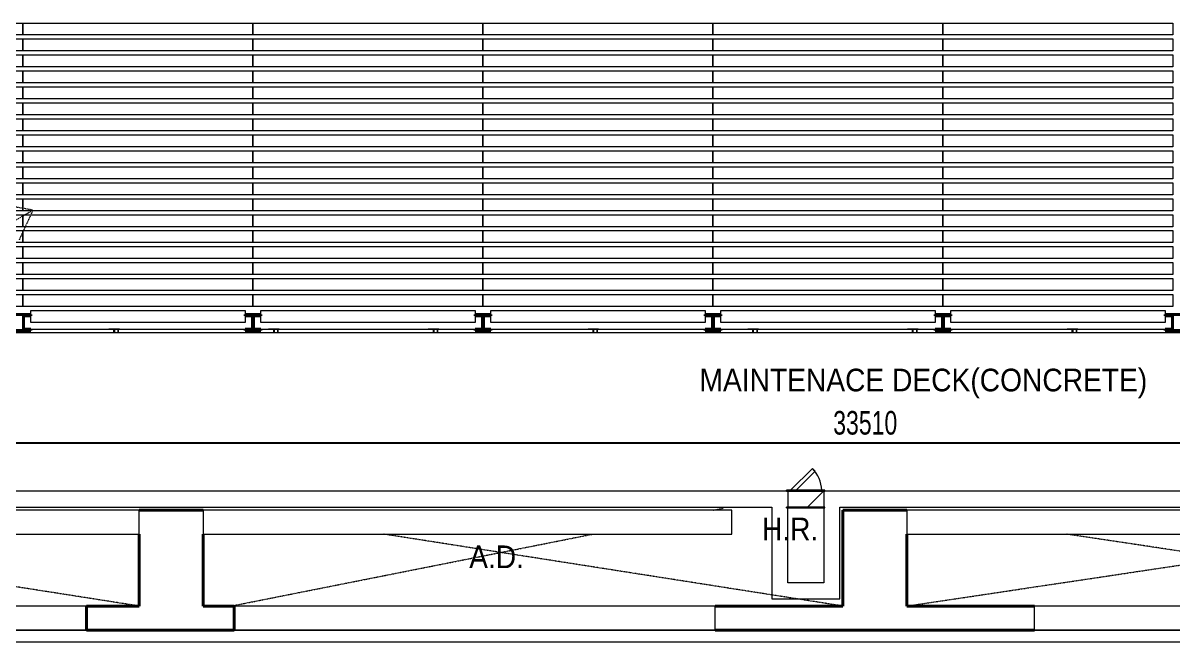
# Model space of a CAD drawing. Header units: millimetres. Extents: x 12827 to 109288, y -12264 to 68487.
# Drawn here: x 47648 to 62048, y 7707 to 15457 of the extents above; entities that cross this region are included whole.
import ezdxf

# ---------------------------------------------------------------- set-up
doc = ezdxf.new("R2010")
doc.units = ezdxf.units.MM
doc.linetypes.add('Dash', pattern=[6, 3, -3])
for name, color, linetype, lineweight in [('A-ANNO-DIMS', 211, 'Continuous', 5), ('A-DETL-HDLN', 90, 'Dash', 9), ('A-DETL-THIN', 151, 'Continuous', 9), ('A-DOOR', 31, 'Continuous', 20), ('A-DOOR-FRAM', 31, 'Continuous', 30), ('A-FLOR', 192, 'Continuous', 9), ('A-FLOR-HRAL', 11, 'Continuous', 9), ('A-WALL', 113, 'Continuous', 20), ('G-ANNO-TEXT', 231, 'Continuous', 5), ('Q-SPCQ', 91, 'Continuous', 20), ('S-COLS', 52, 'Continuous', 20)]:
    doc.layers.add(name, color=color, linetype=linetype, lineweight=lineweight)
doc.styles.add('Arial_1', font='arial.ttf', dxfattribs={"width": 0.7, "height": 295.05988})
doc.styles.add('Swis721 BT_2', font='swiss.ttf', dxfattribs={"width": 0.89, "height": 283.821263})
doc.dimstyles.new('Linear_-_1_5mm_Arial', dxfattribs={"dimscale": 304.8, "dimtxt": 300, "dimasz": 0.656168, "dimexe": 0.656168, "dimexo": 0.0625, "dimgap": 0.328084, "dimtad": 1, "dimdec": 0, "dimzin": 0, "dimdsep": 46, "dimtxsty": 'Arial_1', "dimblk1": 'OBLIQUE', "dimblk2": 'OBLIQUE', "dimsah": 1, "dimcen": 0.09, "dimadec": 0, "dimazin": 0, "dimtfac": 1, "dimtdec": 4, "dimtix": 1, "dimtmove": 0, "dimatfit": 3, "dimfxl": 0.656168, "dimfxlon": 1, "dimtvp": 1, "dimtolj": 1, "dimtzin": 0, "dimarcsym": 2})
pattern_1 = [(45, (-57449.3, -9497.5), (-494.975, 494.975), []), (45, (-57449.3, -8747.5), (-494.975, 494.975), [])]

# ---------------------------------------------------------------- blocks, each defined once
blk = doc.blocks.new('DLN_Grid Gallery Deck - DLN_Grid Gallery Deck-V1-Copy of 2_F')
at = {"layer": 'Q-SPCQ'}
for p, q in [((0, -75), (0, 75)), ((0, 75), (2880, 75)), ((2880, 75), (2880, -75)), ((2880, -75), (0, -75))]:
    blk.add_line(p, q, dxfattribs=at)
blk = doc.blocks.new('DLN_Grid Gallery Deck - DLN_Grid Gallery Deck-2994845-Copy of 2_F')
at = {"layer": 'Q-SPCQ'}
for p, q in [((0, 25), (0, 75)), ((0, 75), (2680, 75)), ((0, -75), (0, 10)), ((2680, 75), (2680, 25)), ((2680, 10), (2680, -75)), ((2680, -75), (0, -75))]:
    blk.add_line(p, q, dxfattribs=at)
blk = doc.blocks.new('DLN_Grid Gallery Deck - DLN_Grid Gallery Deck-V5-Copy of 2_F')
at = {"layer": 'Q-SPCQ'}
for p, q in [((0, 25), (0, 75)), ((0, 75), (2680, 75)), ((0, -75), (0, 10)), ((2680, 75), (2680, 25)), ((2680, 10), (2680, -75)), ((2680, -75), (0, -75))]:
    blk.add_line(p, q, dxfattribs=at)
blk = doc.blocks.new('DLN_Grid Gallery Deck - DLN_Grid Gallery Deck-V7-Copy of 2_F')
at = {"layer": 'Q-SPCQ'}
for p, q in [((0, 25), (0, 75)), ((0, 75), (2680, 75)), ((0, -75), (0, 10)), ((2680, 75), (2680, 25)), ((2680, 10), (2680, -75)), ((2680, -75), (0, -75))]:
    blk.add_line(p, q, dxfattribs=at)
blk = doc.blocks.new('DLN-Access Panel__AP12_ - _AP12_ 400 x 1100 _WH_-16942931-Copy of 2_F')
at = {"layer": 'A-DOOR', "lineweight": 9}
h = blk.add_hatch(dxfattribs=at)
h.set_pattern_fill('FP_1', color=256, style=0, pattern_type=2)
h.set_pattern_definition(pattern_1)
h.paths.add_polyline_path([(240, 100), (240, 110), (-240, 110), (-240, 100)], flags=0)
h = blk.add_hatch(dxfattribs=at)
h.set_pattern_fill('FP_1', color=256, style=0, pattern_type=2)
h.set_pattern_definition(pattern_1)
h.paths.add_polyline_path([(-225, -100), (225, -100), (225, 100), (-225, 100)], flags=0)
at = {"layer": 'A-DOOR', "lineweight": 15}
for p, q in [((-190, 110), (83, 383)), ((118, 347), (-119, 110)), ((83, 383), (118, 347)), ((-240, 100), (-240, 110)), ((240, 110), (-240, 110)), ((-240, 100), (240, 100)), ((240, 100), (240, 110)), ((-240, -110), (-240, -100)), ((240, -100), (-240, -100)), ((-240, -110), (240, -110)), ((240, -110), (240, -100))]:
    blk.add_line(p, q, dxfattribs=at)
blk.add_arc((-200, 100), 400, 1.4529, 45, dxfattribs=at)
at = {"layer": 'A-DOOR-FRAM', "lineweight": 15}
for p, q in [((-225, 100), (-225, -100)), ((225, 100), (225, -100))]:
    blk.add_line(p, q, dxfattribs=at)
blk = doc.blocks.new('Railing - T PROFILE-V34-Copy of 2_F')
at = {"layer": 'A-FLOR-HRAL'}
for p, q in [((8, -9), (3, -9)), ((3, -9), (3, -142)), ((3, -142), (8, -142)), ((8, -68), (8, -9)), ((8, -142), (8, -83)), ((55, -73), (13, -73)), ((13, -78), (55, -78))]:
    blk.add_line(p, q, dxfattribs=at)
for centre, start, end in [((13, -68), 189.2953, 270), ((13, -68), 189.2953, 229.6476), ((13, -83), 90, 180), ((13, -83), 135, 180)]:
    blk.add_arc(centre, 5, start, end, dxfattribs=at)
blk = doc.blocks.new('Railing - Railing-12128401-Copy of 2_F')
at = {"layer": 'A-FLOR-HRAL'}
for p, q in [((47548, 11622), (46839, 11622)), ((46839, 11580), (46839, 11622)), ((48839, 11622), (47748, 11622)), ((48839, 11622), (48839, 11580))]:
    blk.add_line(p, q, dxfattribs=at)
at = {"extrusion": (0, 0, -1), "zscale": -1, "rotation": 269.9999999999811}
blk.add_blockref('Railing - T PROFILE-V34-Copy of 2_F', (-48714, 11632), dxfattribs=at)
blk = doc.blocks.new('Railing - Railing-12128407-Copy of 2_F')
at = {"layer": 'A-FLOR-HRAL'}
for p, q in [((50428, 11622), (48839, 11622)), ((48839, 11580), (48839, 11622)), ((50839, 11622), (50628, 11622)), ((50839, 11622), (50839, 11580))]:
    blk.add_line(p, q, dxfattribs=at)
at = {"extrusion": (0, 0, -1), "zscale": -1, "rotation": 269.9999999999811}
blk.add_blockref('Railing - T PROFILE-V34-Copy of 2_F', (-50714, 11632), dxfattribs=at)
blk = doc.blocks.new('Railing - Railing-12128413-Copy of 2_F')
at = {"layer": 'A-FLOR-HRAL'}
for p, q in [((52839, 11622), (50839, 11622)), ((50839, 11580), (50839, 11622)), ((52839, 11622), (52839, 11580))]:
    blk.add_line(p, q, dxfattribs=at)
at = {"extrusion": (0, 0, -1), "zscale": -1, "rotation": 269.9999999999811}
blk.add_blockref('Railing - T PROFILE-V34-Copy of 2_F', (-52714, 11632), dxfattribs=at)
blk = doc.blocks.new('Railing - Railing-12128419-Copy of 2_F')
at = {"layer": 'A-FLOR-HRAL'}
for p, q in [((53308, 11622), (52839, 11622)), ((52839, 11580), (52839, 11622)), ((54839, 11622), (53508, 11622)), ((54839, 11622), (54839, 11580))]:
    blk.add_line(p, q, dxfattribs=at)
at = {"extrusion": (0, 0, -1), "zscale": -1, "rotation": 269.9999999999811}
blk.add_blockref('Railing - T PROFILE-V34-Copy of 2_F', (-54714, 11632), dxfattribs=at)
blk = doc.blocks.new('Railing - Railing-12128425-Copy of 2_F')
at = {"layer": 'A-FLOR-HRAL'}
for p, q in [((56280, 11622), (54839, 11622)), ((54839, 11580), (54839, 11622)), ((56839, 11622), (56295, 11622)), ((56839, 11622), (56839, 11580))]:
    blk.add_line(p, q, dxfattribs=at)
at = {"extrusion": (0, 0, -1), "zscale": -1, "rotation": 269.9999999999811}
blk.add_blockref('Railing - T PROFILE-V34-Copy of 2_F', (-56714, 11632), dxfattribs=at)
blk = doc.blocks.new('Railing - Railing-12128431-Copy of 2_F')
at = {"layer": 'A-FLOR-HRAL'}
for p, q in [((58839, 11622), (56839, 11622)), ((56839, 11580), (56839, 11622)), ((58839, 11622), (58839, 11580))]:
    blk.add_line(p, q, dxfattribs=at)
at = {"extrusion": (0, 0, -1), "zscale": -1, "rotation": 269.9999999999811}
blk.add_blockref('Railing - T PROFILE-V34-Copy of 2_F', (-58714, 11632), dxfattribs=at)
blk = doc.blocks.new('Railing - Railing-12128437-Copy of 2_F')
at = {"layer": 'A-FLOR-HRAL'}
for p, q in [((59068, 11622), (58839, 11622)), ((58839, 11580), (58839, 11622)), ((60839, 11622), (59268, 11622)), ((60839, 11622), (60839, 11580))]:
    blk.add_line(p, q, dxfattribs=at)
at = {"extrusion": (0, 0, -1), "zscale": -1, "rotation": 269.9999999999811}
blk.add_blockref('Railing - T PROFILE-V34-Copy of 2_F', (-60714, 11632), dxfattribs=at)
blk = doc.blocks.new('Railing - Railing-12128443-Copy of 2_F')
at = {"layer": 'A-FLOR-HRAL'}
for p, q in [((61948, 11622), (60839, 11622)), ((60839, 11580), (60839, 11622)), ((62839, 11622), (62148, 11622)), ((62839, 11622), (62839, 11580))]:
    blk.add_line(p, q, dxfattribs=at)
at = {"extrusion": (0, 0, -1), "zscale": -1, "rotation": 269.9999999999811}
blk.add_blockref('Railing - T PROFILE-V34-Copy of 2_F', (-62714, 11632), dxfattribs=at)
blk = doc.blocks.new('_Oblique')
at = {"color": 0, "linetype": 'ByBlock', "lineweight": -2}
blk.add_line((-0.5, -0.5), (0.5, 0.5), dxfattribs=at)
blk = doc.blocks.new('DIMBLOCK95-Copy of 2_F')
at = {"layer": 'A-ANNO-DIMS', "color": 0, "lineweight": -2, "transparency": 16777216}
for p, q in [((41439, 10380), (41439, 9999)), ((74949, 10380), (74949, 9999)), ((41439, 10199), (74949, 10199))]:
    blk.add_line(p, q, dxfattribs=at)
at = {"layer": 'Defpoints', "color": 0, "transparency": 16777216}
for p in [(41439, 10399), (74949, 10399), (74949, 10199)]:
    blk.add_point(p, dxfattribs=at)
at = {"layer": 'A-ANNO-DIMS', "color": 0, "lineweight": -2, "transparency": 16777216, "xscale": 200, "yscale": 200, "zscale": 200, "rotation": 180}
blk.add_blockref('_Oblique', (41439, 10199), dxfattribs=at)
at = {"layer": 'A-ANNO-DIMS', "color": 0, "lineweight": -2, "transparency": 16777216, "xscale": 200, "yscale": 200, "zscale": 200}
blk.add_blockref('_Oblique', (74949, 10199), dxfattribs=at)
at = {"layer": 'A-ANNO-DIMS', "color": 0, "transparency": 16777216, "insert": (58194, 10450), "char_height": 295.1, "width": 941.54, "attachment_point": 5, "style": 'Arial_1'}
blk.add_mtext('\\A1;33510', dxfattribs=at)

msp = doc.modelspace()

# ---------------------------------------------------------------- linework, layer by layer
at = {"layer": 'A-DETL-HDLN'}
for p, q in [((41679.29296, 9597.48546), (47772.03003, 13115.12884)), ((47772.03003, 13115.12884), (47366.58036, 13186.62056)), ((47772.03003, 13115.12884), (47599.23509, 12741.44126)), ((56288.52702, 9357.48545), (56414.29297, 9382.48558)), ((49101.79297, 8157.48546), (43354.91798, 9057.48545)), ((50251.79296, 8157.48546), (54779.34349, 9057.48545)), ((57914.29297, 8157.48546), (52167.41798, 9057.48545)), ((58714.29297, 8157.48546), (64723.66795, 9057.48545)), ((66726.79297, 8157.48546), (60717.41798, 9057.48545))]:
    msp.add_line(p, q, dxfattribs=at)
at = {"layer": 'A-DETL-THIN'}
for p, q in [((49101.79297, 9357.48545), (42749.29296, 9357.48545)), ((49101.79297, 9057.48545), (49101.79297, 9357.48545)), ((56524.29297, 9357.48545), (49901.79297, 9357.48545)), ((49901.79297, 9357.48545), (49901.79297, 9057.48545)), ((56524.29297, 9057.48545), (56524.29297, 9357.48545)), ((66726.79297, 9357.48545), (58714.29297, 9357.48545)), ((58714.29297, 9357.48545), (58714.29297, 9057.48545)), ((41439.29297, 9057.48545), (49101.79297, 9057.48545)), ((49901.79297, 9057.48545), (56524.29297, 9057.48545)), ((58714.29297, 9057.48545), (66726.79297, 9057.48545))]:
    msp.add_line(p, q, dxfattribs=at)
at = {"layer": 'A-FLOR'}
msp.add_line((72814.29297, 11577.48541), (41679.29296, 11577.48541), dxfattribs=at)
at = {"layer": 'A-WALL'}
for p, q in [((57209.29297, 9597.48546), (41679.29296, 9597.48546)), ((74949.293, 9597.48546), (57689.29297, 9597.48546)), ((42949.29296, 9397.48546), (57024.29284, 9397.48546)), ((57024.29284, 9397.48546), (57024.29284, 8247.48558)), ((57224.29284, 8447.48558), (57224.29284, 9387.48546)), ((57674.29297, 9387.48546), (57674.29297, 8447.48558)), ((57874.29297, 9397.48546), (73679.29297, 9397.48546)), ((57874.29297, 8247.48558), (57874.29297, 9397.48546)), ((57674.29297, 8447.48558), (57224.29284, 8447.48558)), ((57024.29284, 8247.48558), (57874.29297, 8247.48558)), ((48441.79297, 8157.48545), (42039.29296, 8157.48545)), ((52926.79297, 8157.48545), (50291.79297, 8157.48545)), ((56314.29297, 8157.48545), (52926.79297, 8157.48545)), ((56314.29297, 7857.48545), (56314.29297, 8157.48545)), ((65126.79297, 8157.48545), (60314.29297, 8157.48545)), ((85936.29296, 7857.48549), (39939.29297, 7857.48549)), ((42039.29296, 7857.48545), (48441.79297, 7857.48545)), ((50291.79297, 7857.48545), (52926.79297, 7857.48545)), ((52926.79297, 7857.48545), (56314.29297, 7857.48545)), ((60314.29297, 7857.48545), (65126.79297, 7857.48545)), ((39939.29297, 7707.48549), (85936.29296, 7707.48549))]:
    msp.add_line(p, q, dxfattribs=at)
at = {"layer": 'A-WALL', "color": 250, "lineweight": 40}
for p, q in [((49101.79297, 8157.48545), (48441.79297, 8157.48545)), ((48441.79297, 8157.48545), (48441.79297, 7857.48545)), ((50291.79297, 8157.48545), (49901.79297, 8157.48545)), ((50291.79297, 7857.48545), (50291.79297, 8157.48545)), ((57914.29297, 8157.48545), (56314.29297, 8157.48545)), ((60314.29297, 8157.48545), (58714.29297, 8157.48545)), ((48441.79297, 7857.48545), (49101.79297, 7857.48545)), ((49901.79297, 7857.48545), (50291.79297, 7857.48545)), ((56314.29297, 7857.48545), (57914.29297, 7857.48545)), ((58714.29297, 7857.48545), (60314.29297, 7857.48545))]:
    msp.add_line(p, q, dxfattribs=at)
at = {"layer": 'A-WALL', "color": 7}
msp.add_line((60314.29297, 7857.48545), (60314.29297, 8157.48545), dxfattribs=at)
at = {"layer": 'S-COLS', "color": 250, "lineweight": 40}
for p, q in [((47747.68113, 11807.48541), (47547.68113, 11807.48541)), ((47655.18113, 11622.48541), (47655.18113, 11792.48541)), ((47655.18113, 11792.48541), (47747.68113, 11792.48541)), ((47747.68113, 11792.48541), (47747.68113, 11807.48541)), ((50627.68113, 11807.48541), (50427.68113, 11807.48541)), ((50427.68113, 11807.48541), (50427.68113, 11792.48541)), ((50427.68113, 11792.48541), (50520.18113, 11792.48541)), ((50520.18113, 11792.48541), (50520.18113, 11622.48541)), ((50535.18113, 11622.48541), (50535.18113, 11792.48541)), ((50535.18113, 11792.48541), (50627.68113, 11792.48541)), ((50627.68113, 11792.48541), (50627.68113, 11807.48541)), ((53507.68113, 11807.48541), (53307.68113, 11807.48541)), ((53307.68113, 11807.48541), (53307.68113, 11792.48541)), ((53307.68113, 11792.48541), (53400.18113, 11792.48541)), ((53400.18113, 11792.48541), (53400.18113, 11622.48541)), ((53415.18113, 11622.48541), (53415.18113, 11792.48541)), ((53415.18113, 11792.48541), (53507.68113, 11792.48541)), ((53507.68113, 11792.48541), (53507.68113, 11807.48541)), ((56387.68113, 11807.42869), (56187.68113, 11807.42869)), ((56187.68113, 11807.42869), (56187.68113, 11792.42869)), ((56187.68113, 11792.42869), (56280.18113, 11792.42869)), ((56280.18113, 11792.42869), (56280.18113, 11622.42869)), ((56295.18113, 11622.42869), (56295.18113, 11792.42869)), ((56295.18113, 11792.42869), (56387.68113, 11792.42869)), ((56387.68113, 11792.42869), (56387.68113, 11807.42869)), ((59267.68113, 11807.48541), (59067.68113, 11807.48541)), ((59067.68113, 11807.48541), (59067.68113, 11792.48541)), ((59067.68113, 11792.48541), (59160.18113, 11792.48541)), ((59160.18113, 11792.48541), (59160.18113, 11622.48541)), ((59175.18113, 11622.48541), (59175.18113, 11792.48541)), ((59175.18113, 11792.48541), (59267.68113, 11792.48541)), ((59267.68113, 11792.48541), (59267.68113, 11807.48541)), ((62147.68113, 11807.48541), (61947.68113, 11807.48541)), ((61947.68113, 11807.48541), (61947.68113, 11792.48541)), ((61947.68113, 11792.48541), (62040.18113, 11792.48541)), ((62040.18113, 11792.48541), (62040.18113, 11622.48541)), ((47547.68113, 11607.48541), (47747.68113, 11607.48541)), ((47747.68113, 11622.48541), (47655.18113, 11622.48541)), ((47747.68113, 11607.48541), (47747.68113, 11622.48541)), ((50427.68113, 11622.48541), (50427.68113, 11607.48541)), ((50520.18113, 11622.48541), (50427.68113, 11622.48541)), ((50427.68113, 11607.48541), (50627.68113, 11607.48541)), ((50627.68113, 11622.48541), (50535.18113, 11622.48541)), ((50627.68113, 11607.48541), (50627.68113, 11622.48541)), ((53307.68113, 11622.48541), (53307.68113, 11607.48541)), ((53400.18113, 11622.48541), (53307.68113, 11622.48541)), ((53307.68113, 11607.48541), (53507.68113, 11607.48541)), ((53507.68113, 11622.48541), (53415.18113, 11622.48541)), ((53507.68113, 11607.48541), (53507.68113, 11622.48541)), ((56187.68113, 11622.42869), (56187.68113, 11607.42869)), ((56280.18113, 11622.42869), (56187.68113, 11622.42869)), ((56187.68113, 11607.42869), (56387.68113, 11607.42869)), ((56387.68113, 11622.42869), (56295.18113, 11622.42869)), ((56387.68113, 11607.42869), (56387.68113, 11622.42869)), ((59067.68113, 11622.48541), (59067.68113, 11607.48541)), ((59160.18113, 11622.48541), (59067.68113, 11622.48541)), ((59067.68113, 11607.48541), (59267.68113, 11607.48541)), ((59267.68113, 11622.48541), (59175.18113, 11622.48541)), ((59267.68113, 11607.48541), (59267.68113, 11622.48541)), ((61947.68113, 11622.48541), (61947.68113, 11607.48541)), ((62040.18113, 11622.48541), (61947.68113, 11622.48541)), ((61947.68113, 11607.48541), (62147.68113, 11607.48541)), ((49901.79297, 9357.48546), (49101.79297, 9357.48546)), ((58714.29297, 9357.48546), (57914.29297, 9357.48546)), ((57914.29297, 9357.48546), (57914.29297, 8157.48545)), ((49101.79297, 9057.48545), (49101.79297, 8157.48545)), ((49901.79297, 8157.48545), (49901.79297, 9057.48545)), ((58714.29297, 8157.48545), (58714.29297, 9057.48545)), ((49101.79297, 7857.48546), (49901.79297, 7857.48546)), ((57914.29297, 7857.48546), (58714.29297, 7857.48546))]:
    msp.add_line(p, q, dxfattribs=at)

# ---------------------------------------------------------------- block references
at = {"layer": 'A-DOOR', "lineweight": 15}
msp.add_blockref('DLN-Access Panel__AP12_ - _AP12_ 400 x 1100 _WH_-16942931-Copy of 2_F', (57449.29297, 9497.48546), dxfattribs=at)
at = {"layer": 'A-FLOR-HRAL'}
for name in ['Railing - Railing-12128401-Copy of 2_F', 'Railing - Railing-12128407-Copy of 2_F', 'Railing - Railing-12128413-Copy of 2_F', 'Railing - Railing-12128419-Copy of 2_F', 'Railing - Railing-12128425-Copy of 2_F', 'Railing - Railing-12128431-Copy of 2_F', 'Railing - Railing-12128437-Copy of 2_F', 'Railing - Railing-12128443-Copy of 2_F']:
    msp.add_blockref(name, (0, 0), dxfattribs=at)
at = {"layer": 'Q-SPCQ'}
for name, p in [('DLN_Grid Gallery Deck - DLN_Grid Gallery Deck-V1-Copy of 2_F', (44767.68113, 15382.48546)), ('DLN_Grid Gallery Deck - DLN_Grid Gallery Deck-V1-Copy of 2_F', (47647.68113, 15382.48546)), ('DLN_Grid Gallery Deck - DLN_Grid Gallery Deck-V1-Copy of 2_F', (50527.68113, 15382.48546)), ('DLN_Grid Gallery Deck - DLN_Grid Gallery Deck-V1-Copy of 2_F', (53407.68113, 15382.48546)), ('DLN_Grid Gallery Deck - DLN_Grid Gallery Deck-V1-Copy of 2_F', (56287.68113, 15382.48546)), ('DLN_Grid Gallery Deck - DLN_Grid Gallery Deck-V1-Copy of 2_F', (59167.68113, 15382.48546)), ('DLN_Grid Gallery Deck - DLN_Grid Gallery Deck-V1-Copy of 2_F', (44767.68113, 15182.48546)), ('DLN_Grid Gallery Deck - DLN_Grid Gallery Deck-V1-Copy of 2_F', (47647.68113, 15182.48546)), ('DLN_Grid Gallery Deck - DLN_Grid Gallery Deck-V1-Copy of 2_F', (50527.68113, 15182.48546)), ('DLN_Grid Gallery Deck - DLN_Grid Gallery Deck-V1-Copy of 2_F', (53407.68113, 15182.48546)), ('DLN_Grid Gallery Deck - DLN_Grid Gallery Deck-V1-Copy of 2_F', (56287.68113, 15182.48546)), ('DLN_Grid Gallery Deck - DLN_Grid Gallery Deck-V1-Copy of 2_F', (59167.68113, 15182.48546)), ('DLN_Grid Gallery Deck - DLN_Grid Gallery Deck-V1-Copy of 2_F', (44767.68113, 14982.48546)), ('DLN_Grid Gallery Deck - DLN_Grid Gallery Deck-V1-Copy of 2_F', (47647.68113, 14982.48546)), ('DLN_Grid Gallery Deck - DLN_Grid Gallery Deck-V1-Copy of 2_F', (50527.68113, 14982.48546)), ('DLN_Grid Gallery Deck - DLN_Grid Gallery Deck-V1-Copy of 2_F', (53407.68113, 14982.48546)), ('DLN_Grid Gallery Deck - DLN_Grid Gallery Deck-V1-Copy of 2_F', (56287.68113, 14982.48546)), ('DLN_Grid Gallery Deck - DLN_Grid Gallery Deck-V1-Copy of 2_F', (59167.68113, 14982.48546)), ('DLN_Grid Gallery Deck - DLN_Grid Gallery Deck-V1-Copy of 2_F', (44767.68113, 14782.48546)), ('DLN_Grid Gallery Deck - DLN_Grid Gallery Deck-V1-Copy of 2_F', (47647.68113, 14782.48546)), ('DLN_Grid Gallery Deck - DLN_Grid Gallery Deck-V1-Copy of 2_F', (50527.68113, 14782.48546)), ('DLN_Grid Gallery Deck - DLN_Grid Gallery Deck-V1-Copy of 2_F', (53407.68113, 14782.48546)), ('DLN_Grid Gallery Deck - DLN_Grid Gallery Deck-V1-Copy of 2_F', (56287.68113, 14782.48546)), ('DLN_Grid Gallery Deck - DLN_Grid Gallery Deck-V1-Copy of 2_F', (59167.68113, 14782.48546)), ('DLN_Grid Gallery Deck - DLN_Grid Gallery Deck-V1-Copy of 2_F', (44767.68113, 14582.48546)), ('DLN_Grid Gallery Deck - DLN_Grid Gallery Deck-V1-Copy of 2_F', (47647.68113, 14582.48546)), ('DLN_Grid Gallery Deck - DLN_Grid Gallery Deck-V1-Copy of 2_F', (50527.68113, 14582.48546)), ('DLN_Grid Gallery Deck - DLN_Grid Gallery Deck-V1-Copy of 2_F', (53407.68113, 14582.48546)), ('DLN_Grid Gallery Deck - DLN_Grid Gallery Deck-V1-Copy of 2_F', (56287.68113, 14582.48546)), ('DLN_Grid Gallery Deck - DLN_Grid Gallery Deck-V1-Copy of 2_F', (59167.68113, 14582.48546)), ('DLN_Grid Gallery Deck - DLN_Grid Gallery Deck-V1-Copy of 2_F', (44767.68113, 14382.48546)), ('DLN_Grid Gallery Deck - DLN_Grid Gallery Deck-V1-Copy of 2_F', (47647.68113, 14382.48546)), ('DLN_Grid Gallery Deck - DLN_Grid Gallery Deck-V1-Copy of 2_F', (50527.68113, 14382.48546)), ('DLN_Grid Gallery Deck - DLN_Grid Gallery Deck-V1-Copy of 2_F', (53407.68113, 14382.48546)), ('DLN_Grid Gallery Deck - DLN_Grid Gallery Deck-V1-Copy of 2_F', (56287.68113, 14382.48546)), ('DLN_Grid Gallery Deck - DLN_Grid Gallery Deck-V1-Copy of 2_F', (59167.68113, 14382.48546)), ('DLN_Grid Gallery Deck - DLN_Grid Gallery Deck-V1-Copy of 2_F', (44767.68113, 14182.48546)), ('DLN_Grid Gallery Deck - DLN_Grid Gallery Deck-V1-Copy of 2_F', (47647.68113, 14182.48546)), ('DLN_Grid Gallery Deck - DLN_Grid Gallery Deck-V1-Copy of 2_F', (50527.68113, 14182.48546)), ('DLN_Grid Gallery Deck - DLN_Grid Gallery Deck-V1-Copy of 2_F', (53407.68113, 14182.48546)), ('DLN_Grid Gallery Deck - DLN_Grid Gallery Deck-V1-Copy of 2_F', (56287.68113, 14182.48546)), ('DLN_Grid Gallery Deck - DLN_Grid Gallery Deck-V1-Copy of 2_F', (59167.68113, 14182.48546)), ('DLN_Grid Gallery Deck - DLN_Grid Gallery Deck-V1-Copy of 2_F', (44767.68113, 13982.48546)), ('DLN_Grid Gallery Deck - DLN_Grid Gallery Deck-V1-Copy of 2_F', (47647.68113, 13982.48546)), ('DLN_Grid Gallery Deck - DLN_Grid Gallery Deck-V1-Copy of 2_F', (50527.68113, 13982.48546)), ('DLN_Grid Gallery Deck - DLN_Grid Gallery Deck-V1-Copy of 2_F', (53407.68113, 13982.48546)), ('DLN_Grid Gallery Deck - DLN_Grid Gallery Deck-V1-Copy of 2_F', (56287.68113, 13982.48546)), ('DLN_Grid Gallery Deck - DLN_Grid Gallery Deck-V1-Copy of 2_F', (59167.68113, 13982.48546)), ('DLN_Grid Gallery Deck - DLN_Grid Gallery Deck-V1-Copy of 2_F', (44767.68113, 13782.48546)), ('DLN_Grid Gallery Deck - DLN_Grid Gallery Deck-V1-Copy of 2_F', (47647.68113, 13782.48546)), ('DLN_Grid Gallery Deck - DLN_Grid Gallery Deck-V1-Copy of 2_F', (50527.68113, 13782.48546)), ('DLN_Grid Gallery Deck - DLN_Grid Gallery Deck-V1-Copy of 2_F', (53407.68113, 13782.48546)), ('DLN_Grid Gallery Deck - DLN_Grid Gallery Deck-V1-Copy of 2_F', (56287.68113, 13782.48546)), ('DLN_Grid Gallery Deck - DLN_Grid Gallery Deck-V1-Copy of 2_F', (59167.68113, 13782.48546)), ('DLN_Grid Gallery Deck - DLN_Grid Gallery Deck-V1-Copy of 2_F', (44767.68113, 13582.48546)), ('DLN_Grid Gallery Deck - DLN_Grid Gallery Deck-V1-Copy of 2_F', (47647.68113, 13582.48546)), ('DLN_Grid Gallery Deck - DLN_Grid Gallery Deck-V1-Copy of 2_F', (50527.68113, 13582.48546)), ('DLN_Grid Gallery Deck - DLN_Grid Gallery Deck-V1-Copy of 2_F', (53407.68113, 13582.48546)), ('DLN_Grid Gallery Deck - DLN_Grid Gallery Deck-V1-Copy of 2_F', (56287.68113, 13582.48546)), ('DLN_Grid Gallery Deck - DLN_Grid Gallery Deck-V1-Copy of 2_F', (59167.68113, 13582.48546)), ('DLN_Grid Gallery Deck - DLN_Grid Gallery Deck-V1-Copy of 2_F', (44767.68113, 13382.48546)), ('DLN_Grid Gallery Deck - DLN_Grid Gallery Deck-V1-Copy of 2_F', (47647.68113, 13382.48546)), ('DLN_Grid Gallery Deck - DLN_Grid Gallery Deck-V1-Copy of 2_F', (50527.68113, 13382.48546)), ('DLN_Grid Gallery Deck - DLN_Grid Gallery Deck-V1-Copy of 2_F', (53407.68113, 13382.48546)), ('DLN_Grid Gallery Deck - DLN_Grid Gallery Deck-V1-Copy of 2_F', (56287.68113, 13382.48546)), ('DLN_Grid Gallery Deck - DLN_Grid Gallery Deck-V1-Copy of 2_F', (59167.68113, 13382.48546)), ('DLN_Grid Gallery Deck - DLN_Grid Gallery Deck-V1-Copy of 2_F', (44767.68113, 13182.48546)), ('DLN_Grid Gallery Deck - DLN_Grid Gallery Deck-V1-Copy of 2_F', (47647.68113, 13182.48546)), ('DLN_Grid Gallery Deck - DLN_Grid Gallery Deck-V1-Copy of 2_F', (50527.68113, 13182.48546)), ('DLN_Grid Gallery Deck - DLN_Grid Gallery Deck-V1-Copy of 2_F', (53407.68113, 13182.48546)), ('DLN_Grid Gallery Deck - DLN_Grid Gallery Deck-V1-Copy of 2_F', (56287.68113, 13182.48546)), ('DLN_Grid Gallery Deck - DLN_Grid Gallery Deck-V1-Copy of 2_F', (59167.68113, 13182.48546)), ('DLN_Grid Gallery Deck - DLN_Grid Gallery Deck-V1-Copy of 2_F', (44767.68113, 12982.48546)), ('DLN_Grid Gallery Deck - DLN_Grid Gallery Deck-V1-Copy of 2_F', (47647.68113, 12982.48546)), ('DLN_Grid Gallery Deck - DLN_Grid Gallery Deck-V1-Copy of 2_F', (50527.68113, 12982.48546)), ('DLN_Grid Gallery Deck - DLN_Grid Gallery Deck-V1-Copy of 2_F', (53407.68113, 12982.48546)), ('DLN_Grid Gallery Deck - DLN_Grid Gallery Deck-V1-Copy of 2_F', (56287.68113, 12982.48546)), ('DLN_Grid Gallery Deck - DLN_Grid Gallery Deck-V1-Copy of 2_F', (59167.68113, 12982.48546)), ('DLN_Grid Gallery Deck - DLN_Grid Gallery Deck-V1-Copy of 2_F', (44767.68113, 12782.48546)), ('DLN_Grid Gallery Deck - DLN_Grid Gallery Deck-V1-Copy of 2_F', (47647.68113, 12782.48546)), ('DLN_Grid Gallery Deck - DLN_Grid Gallery Deck-V1-Copy of 2_F', (50527.68113, 12782.48546)), ('DLN_Grid Gallery Deck - DLN_Grid Gallery Deck-V1-Copy of 2_F', (53407.68113, 12782.48546)), ('DLN_Grid Gallery Deck - DLN_Grid Gallery Deck-V1-Copy of 2_F', (56287.68113, 12782.48546)), ('DLN_Grid Gallery Deck - DLN_Grid Gallery Deck-V1-Copy of 2_F', (59167.68113, 12782.48546)), ('DLN_Grid Gallery Deck - DLN_Grid Gallery Deck-V1-Copy of 2_F', (44767.68113, 12582.48546)), ('DLN_Grid Gallery Deck - DLN_Grid Gallery Deck-V1-Copy of 2_F', (47647.68113, 12582.48546)), ('DLN_Grid Gallery Deck - DLN_Grid Gallery Deck-V1-Copy of 2_F', (50527.68113, 12582.48546)), ('DLN_Grid Gallery Deck - DLN_Grid Gallery Deck-V1-Copy of 2_F', (53407.68113, 12582.48546)), ('DLN_Grid Gallery Deck - DLN_Grid Gallery Deck-V1-Copy of 2_F', (56287.68113, 12582.48546)), ('DLN_Grid Gallery Deck - DLN_Grid Gallery Deck-V1-Copy of 2_F', (59167.68113, 12582.48546)), ('DLN_Grid Gallery Deck - DLN_Grid Gallery Deck-V1-Copy of 2_F', (44767.68113, 12382.48546)), ('DLN_Grid Gallery Deck - DLN_Grid Gallery Deck-V1-Copy of 2_F', (47647.68113, 12382.48546)), ('DLN_Grid Gallery Deck - DLN_Grid Gallery Deck-V1-Copy of 2_F', (50527.68113, 12382.48546)), ('DLN_Grid Gallery Deck - DLN_Grid Gallery Deck-V1-Copy of 2_F', (53407.68113, 12382.48546)), ('DLN_Grid Gallery Deck - DLN_Grid Gallery Deck-V1-Copy of 2_F', (56287.68113, 12382.48546)), ('DLN_Grid Gallery Deck - DLN_Grid Gallery Deck-V1-Copy of 2_F', (59167.68113, 12382.48546)), ('DLN_Grid Gallery Deck - DLN_Grid Gallery Deck-V1-Copy of 2_F', (44767.68113, 12182.48546)), ('DLN_Grid Gallery Deck - DLN_Grid Gallery Deck-V1-Copy of 2_F', (47647.68113, 12182.48546)), ('DLN_Grid Gallery Deck - DLN_Grid Gallery Deck-V1-Copy of 2_F', (50527.68113, 12182.48546)), ('DLN_Grid Gallery Deck - DLN_Grid Gallery Deck-V1-Copy of 2_F', (53407.68113, 12182.48546)), ('DLN_Grid Gallery Deck - DLN_Grid Gallery Deck-V1-Copy of 2_F', (56287.68113, 12182.48546)), ('DLN_Grid Gallery Deck - DLN_Grid Gallery Deck-V1-Copy of 2_F', (59167.68113, 12182.48546)), ('DLN_Grid Gallery Deck - DLN_Grid Gallery Deck-V1-Copy of 2_F', (44767.68113, 11982.48546)), ('DLN_Grid Gallery Deck - DLN_Grid Gallery Deck-V1-Copy of 2_F', (47647.68113, 11982.48546)), ('DLN_Grid Gallery Deck - DLN_Grid Gallery Deck-V1-Copy of 2_F', (50527.68113, 11982.48546)), ('DLN_Grid Gallery Deck - DLN_Grid Gallery Deck-V1-Copy of 2_F', (53407.68113, 11982.48546)), ('DLN_Grid Gallery Deck - DLN_Grid Gallery Deck-V1-Copy of 2_F', (56287.68113, 11982.48546)), ('DLN_Grid Gallery Deck - DLN_Grid Gallery Deck-V1-Copy of 2_F', (59167.68113, 11982.48546)), ('DLN_Grid Gallery Deck - DLN_Grid Gallery Deck-2994845-Copy of 2_F', (47747.68113, 11782.48546)), ('DLN_Grid Gallery Deck - DLN_Grid Gallery Deck-2994845-Copy of 2_F', (50627.68113, 11782.48546)), ('DLN_Grid Gallery Deck - DLN_Grid Gallery Deck-V5-Copy of 2_F', (53507.68113, 11782.48546)), ('DLN_Grid Gallery Deck - DLN_Grid Gallery Deck-V7-Copy of 2_F', (56387.68113, 11782.48546)), ('DLN_Grid Gallery Deck - DLN_Grid Gallery Deck-2994845-Copy of 2_F', (59267.68113, 11782.48546))]:
    msp.add_blockref(name, p, dxfattribs=at)

# ---------------------------------------------------------------- texts
at = {"layer": 'G-ANNO-TEXT', "color": 7, "attachment_point": 1, "line_spacing_factor": 1.00667, "style": 'Swis721 BT_2'}
for s, insert, char_height, width in [('MAINTENACE DECK(CONCRETE)', (56118.53169, 11129.49473), 283.8212635, 6465.6), ('H.R.', (56900.89505, 9263.7597), 283.821263, 810), ('A.D.', (53234.90988, 8915.7745), 283.821263, 792)]:
    msp.add_mtext(s, dxfattribs=dict(at, insert=insert, char_height=char_height, width=width))

# ---------------------------------------------------------------- dimensions: what is measured, and where the dimension line sits
at = {"layer": 'A-ANNO-DIMS'}
dim = msp.add_linear_dim(base=(74949.293, 10199.13592), p1=(41439.29297, 10399.13592), p2=(74949.293, 10399.13592), dimstyle='Linear_-_1_5mm_Arial', override={"dimpost": '<>', "dimfxl": 33510.000028}, dxfattribs=at)
dim.commit()
dim.dimension.update_dxf_attribs({"geometry": 'DIMBLOCK95-Copy of 2_F', "text_midpoint": (58194.29299, 10449.88616)})

doc.saveas('drawing.dxf')
